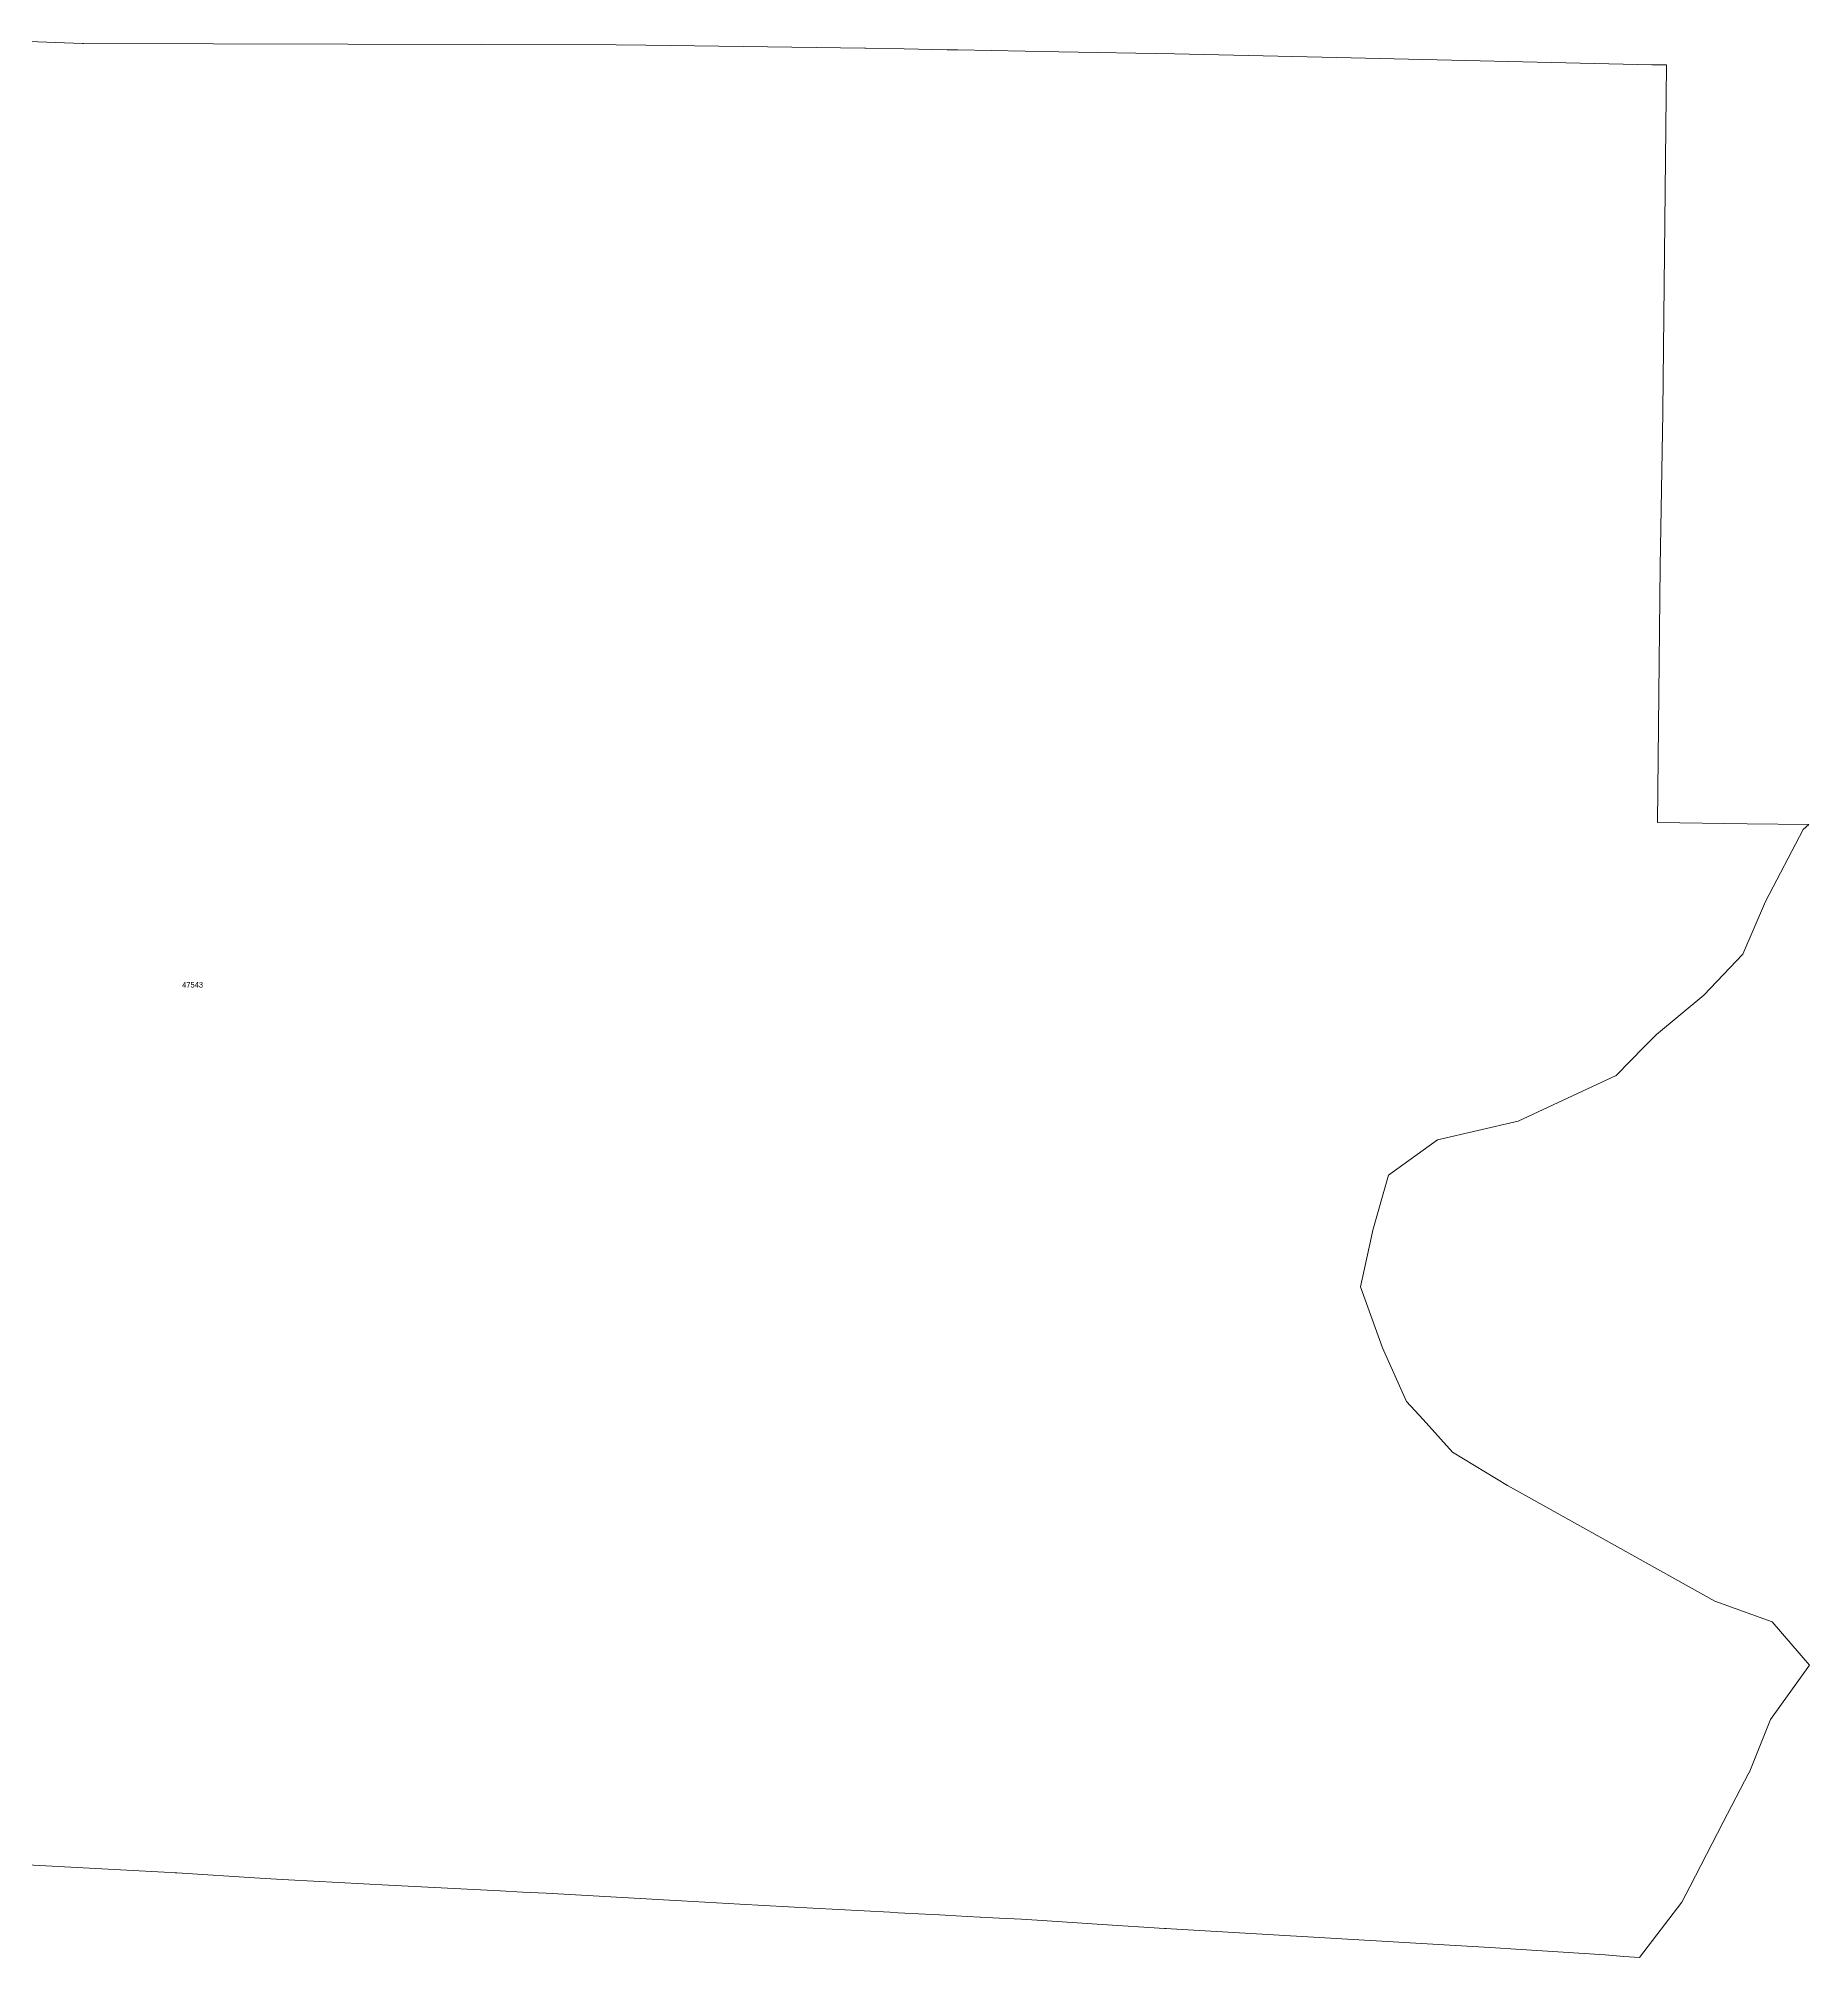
# Model space of a CAD drawing. Header units: metres. Extents: x 105313 to 106240, y 111784 to 118148.
# Drawn here: x 105629.3 to 105945.4, y 112755 to 113097.4 of the extents above; entities that cross this region are included whole.
import ezdxf
from ezdxf.enums import TextEntityAlignment as Align

# ---------------------------------------------------------------- set-up
doc = ezdxf.new("R2010")
doc.units = ezdxf.units.M
doc.layers.add('60-PREDIAL-COD', color=8, linetype='Continuous', lineweight=5)
doc.layers.add('60-PREDIAL-LOTE', color=42, linetype='CONTINUOUS', lineweight=13)

msp = doc.modelspace()

# ---------------------------------------------------------------- linework, layer by layer
at = {"layer": '60-PREDIAL-LOTE'}
msp.add_lwpolyline([(105613.2004, 113097.4482), (105637.1804, 113096.5298), (105637.2272, 113096.5274), (105637.3944, 113096.521), (105660.6094, 113096.4686), (105732.3994, 113096.306), (105737.7272, 113096.2318), (105776.7832, 113095.6894), (105776.9914, 113095.686), (105783.84, 113095.5606), (105791.4926, 113095.4208), (105792.8536, 113095.3954), (105793.401, 113095.3854), (105811.4307, 113095.0548), (105832.0384, 113094.677), (105861.0044, 113094.037), (105917.2084, 113092.733), (105919.597, 113092.7138), (105919.8174, 113092.713), (105919.1834, 113030.921), (105919.177, 113030.5466), (105918.7104, 113003.287), (105918.2274, 112957.522), (105934.238, 112957.3092), (105945.2095, 112957.1633), (105944.2364, 112956.3193), (105937.485, 112943.4385), (105933.4843, 112934.0593), (105926.4822, 112926.7432), (105918.042, 112919.7395), (105915.8697, 112917.529), (105910.8524, 112912.4234), (105900.5129, 112907.5848), (105893.3461, 112904.2309), (105878.9657, 112900.9156), (105870.2128, 112894.5997), (105867.4627, 112884.783), (105867.2123, 112883.6626), (105865.2128, 112874.7162), (105869.1529, 112863.7748), (105873.4681, 112854.2088), (105876.3936, 112850.9936), (105881.6598, 112845.206), (105891.4768, 112839.2671), (105895.7347, 112836.8869), (105928.4937, 112818.575), (105938.6857, 112814.887), (105945.3766, 112807.1971), (105938.3758, 112797.5043), (105934.5617, 112788.0008), (105934.5493, 112787.9769), (105929.9746, 112779.159), (105924.0004, 112767.6433), (105922.5592, 112764.8653), (105915.0361, 112755.001), (105912.2234, 112755.2294), (105908.8784, 112755.501), (105892.9504, 112756.52), (105889.3256, 112756.7334), (105831.4394, 112760.141), (105830.5542, 112760.1982), (105830.536, 112760.1994), (105830.526, 112760.2), (105830.5164, 112760.2008), (105830.4864, 112760.2026), (105830.2482, 112760.218), (105819.1371, 112760.9366), (105807.5734, 112761.6845), (105804.7524, 112761.867), (105800.8474, 112762.0632), (105799.644, 112762.1248), (105797.4414, 112762.2382), (105797.395, 112762.2406), (105795.0563, 112762.3579), (105791.1294, 112762.5548), (105790.1106, 112762.6062), (105787.5524, 112762.735), (105782.7702, 112762.9986), (105781.2552, 112763.0834), (105767.4983, 112763.8434), (105754.5144, 112764.5608), (105744.0684, 112765.1384), (105741.9243, 112765.2568), (105719.9294, 112766.472), (105715.6902, 112766.693), (105711.7348, 112766.8982), (105691.8266, 112767.936), (105673.9564, 112768.867), (105671.8478, 112768.9988), (105668.818, 112769.188), (105654.0274, 112770.112), (105653.7472, 112770.1272), (105651.75, 112770.2344), (105631.7792, 112771.3138), (105611.8084, 112772.3924)], dxfattribs=at)

# ---------------------------------------------------------------- texts
at = {"layer": '60-PREDIAL-COD'}
msp.add_text('47543', height=1, dxfattribs=at).set_placement((105656.85, 112928.592), align=Align.MIDDLE_CENTER)

doc.saveas('drawing.dxf')
